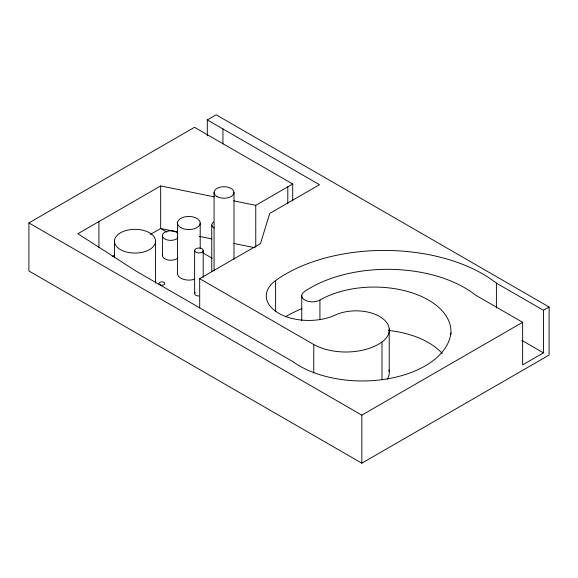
<?xml version="1.0" encoding="UTF-8"?>
<svg xmlns="http://www.w3.org/2000/svg" width="578" height="578" viewBox="0 0 578 578"><rect width="100%" height="100%" fill="white"/><g stroke="black" fill="none" stroke-linecap="round" stroke-linejoin="round"><path stroke-width="0.87" d="M207.307 135.888L207.307 119.928L216.172 114.805L549.1 307.019L549.1 355.073L361.828 463.195L28.9 270.981L28.9 222.927L194.519 127.312L292.714 183.999L292.714 200.855M214.38 196.896L160.677 185.928L77.893 233.729L135.917 271.024L293.06 361.749A88.752 51.24 0 0 0 389.066 378.576A88.752 51.24 0 0 0 450.898 332.964A76.751 44.311 0 0 0 404.831 290.748A76.751 44.311 0 0 0 319.923 300.047A10.65 6.148 0 0 1 304.859 300.047A10.65 6.148 0 0 1 304.859 291.348A108.874 62.858 0 0 1 475.6 295.148L522.635 322.3L522.635 364.87L543.443 352.862L543.443 310.285L496.408 283.133A139.262 80.407 0 0 0 275.598 280.568L275.598 311.607M112.204 256.488L114.552 255.129M150.511 234.372L160.677 228.505L177.403 231.915M233.75 200.848L255.758 205.342L292.714 183.999M199.692 307.93L199.692 278.661L260.49 243.555L269.738 213.412L319.482 184.693L207.307 119.928M28.9 222.927L361.828 415.141L522.635 322.3M543.443 310.285L549.1 307.019M199.41 236.409L211.736 238.924M233.75 243.417L254.876 247.731M521.847 340.391L543.443 352.862M166.912 232.103L160.677 228.505L160.677 185.928M202.784 252.81L212.14 258.214M199.692 278.661L313.767 344.524A46.262 26.704 0 0 0 381.986 341.995L381.986 379.24M496.408 283.133L496.408 307.966M450.898 332.964L450.898 334.734M389.225 328.954L389.225 371.524M361.828 415.141L361.828 463.195M319.923 300.047L319.923 319.562M313.767 344.524L313.767 372.904M301.745 295.698L301.745 320.53M287.801 186.723L287.801 203.572M255.758 205.342L255.758 247.023M233.996 192.467L233.996 259.125M222.942 128.952L222.942 144.03M214.07 192.467L214.07 270.836M211.765 225.145L211.765 271.443M203.21 250.52A4.292 2.478 0 0 1 196.737 252.629A4.292 2.478 0 0 1 196.809 248.338A4.292 2.478 0 0 1 203.21 250.52L203.21 277.426M200.205 223.014L200.205 248.294M194.627 250.469L194.627 293.516M177.525 223.014L177.525 273.567A11.343 6.546 0 0 0 194.533 279.239M162.418 235.593L162.418 255.49M155.533 241.64A20.555 11.871 0 0 1 124.075 251.257A20.555 11.871 0 0 1 125.375 230.716A20.555 11.871 0 0 1 155.533 241.64L155.533 283.018M114.451 240.773L114.451 257.86M98.917 221.591L98.917 247.312M275.598 280.568A42.483 24.529 0 0 0 278.712 313.247A42.483 24.529 0 0 0 335.312 315.046A33.206 19.168 0 0 1 379.551 316.455A33.206 19.168 0 0 1 381.986 341.995M285.265 316.867A139.262 80.407 0 0 1 301.817 308.616M388.965 369.978A33.206 19.168 0 0 1 387.253 379.168M388.532 330.421A76.751 44.311 0 0 1 442.3 353.519M198.875 296.015A4.292 2.478 0 0 1 195.22 292.28M177.865 257.882A8.28 4.776 0 0 1 167.526 259.905A8.28 4.776 0 0 1 162.7 254.255M177.865 237.984A8.28 4.776 0 0 1 165.373 239.256A8.28 4.776 0 0 1 165.373 231.937A8.28 4.776 0 0 1 177.865 233.209M214.286 228.05A7.355 4.248 0 0 1 213.542 222.06M160.417 284.997A2.912 1.683 0 0 0 164.788 283.538A2.912 1.683 0 0 0 160.417 282.086A2.912 1.683 0 0 0 160.417 284.997M216.988 196.534A9.963 5.751 0 0 0 233.656 193.955A9.963 5.751 0 0 0 221.453 186.911A9.963 5.751 0 0 0 216.988 196.534M180.842 227.645A11.343 6.546 0 0 0 199.822 224.712A11.343 6.546 0 0 0 185.928 216.692A11.343 6.546 0 0 0 180.842 227.645"/></g></svg>
